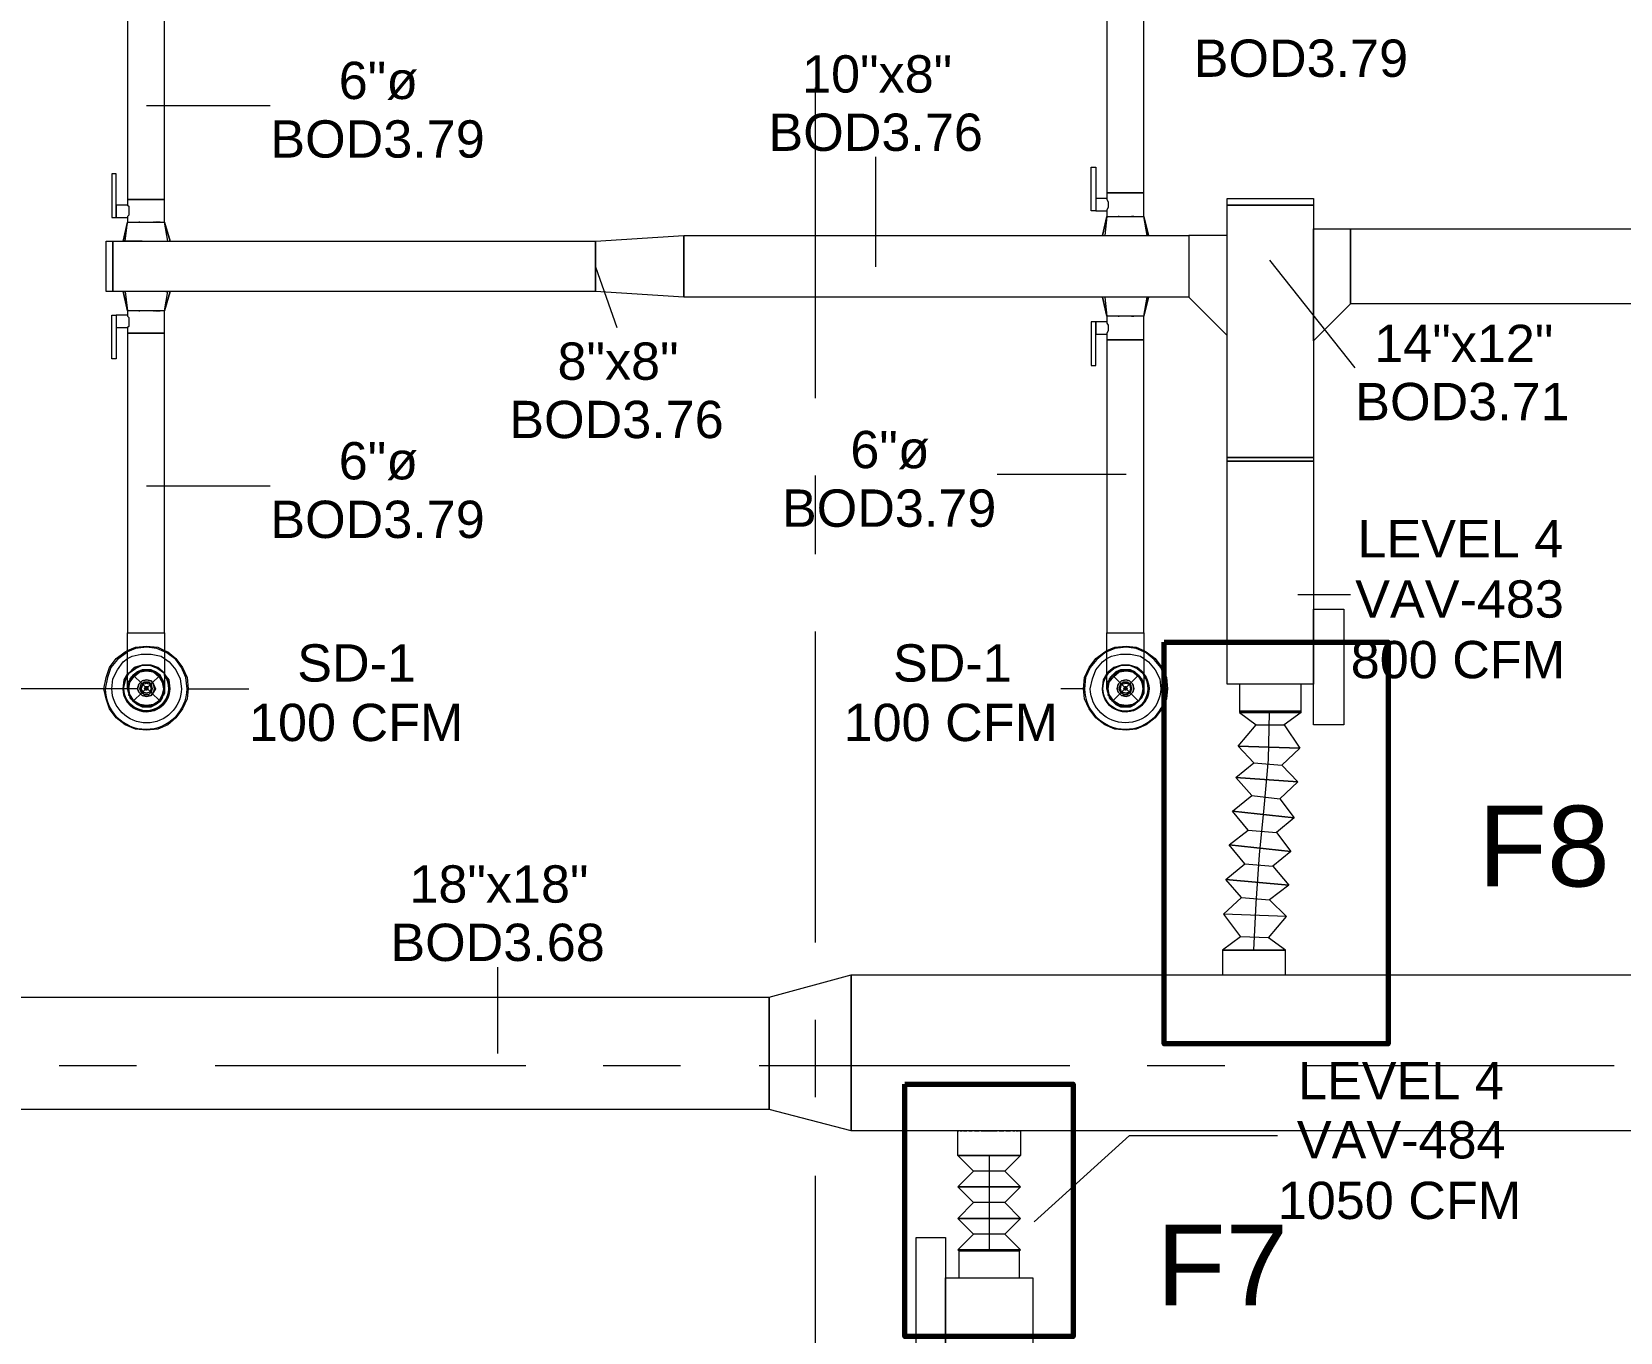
# Model space of a CAD drawing. Header units: metres. Extents: x 29 to 268, y -7 to 151.
# Drawn here: x 61.91 to 68.4, y 14.52 to 19.83 of the extents above; entities that cross this region are included whole.
import ezdxf

# ---------------------------------------------------------------- set-up
doc = ezdxf.new("R2010")
doc.units = ezdxf.units.M
doc.layers.add('HVAC - Ductos', color=5, linetype='Continuous', lineweight=50)
doc.layers.add('PDF2_Geometry', color=7, linetype='Continuous', true_color=0xaaaaaa)
doc.layers.add('PDF2_Text', color=7, linetype='Continuous')
doc.styles.add('PDF Arial-BoldMT-Identity-H', font='arial.ttf')
doc.styles.add('PDF Helvetica', font='')
doc.styles.get('PDF Helvetica').set_extended_font_data('Helvetica')

msp = doc.modelspace()

# ---------------------------------------------------------------- linework, layer by layer
at = {"layer": 'HVAC - Ductos', "lineweight": 0}
for points in [[(66.2996, 20.4603), (66.2996, 19.1724), (66.2996, 19.1494), (66.2538, 19.1494), (66.2538, 19.1449), (66.2538, 19.1403), (66.2538, 19.1357), (66.2538, 19.1311), (66.2538, 19.1219), (66.2538, 19.1174), (66.2538, 19.1128), (66.2538, 19.1036), (66.2538, 19.099), (66.2355, 19.099), (66.2355, 19.2778), (66.2538, 19.2778), (66.2538, 19.099), (66.2996, 19.099), (66.2996, 19.0761), (66.3042, 19.0761), (66.3088, 19.0761), (66.3226, 19.0761), (66.3363, 19.0761), (66.3547, 19.0761), (66.3776, 19.0761), (66.3959, 19.0761), (66.4142, 19.0761), (66.428, 19.0761), (66.4418, 19.0761), (66.4463, 19.0761), (66.4509, 19.0761), (66.4509, 19.1724), (66.4418, 19.1724), (66.428, 19.1724), (66.4142, 19.1724), (66.3959, 19.1724), (66.3776, 19.1724), (66.3547, 19.1724), (66.3363, 19.1724), (66.3226, 19.1724), (66.3088, 19.1724), (66.3042, 19.1724), (66.2996, 19.1724), (66.3042, 19.1724), (66.3088, 19.1724), (66.3226, 19.1724), (66.3363, 19.1724), (66.3547, 19.1724), (66.3776, 19.1724), (66.3959, 19.1724), (66.4142, 19.1724), (66.428, 19.1724), (66.4418, 19.1724), (66.4509, 19.1724), (66.4509, 20.4603)], [(62.3763, 19.5298), (62.8805, 19.5298)], [(65.3555, 18.8699), (65.3555, 19.3191)], [(62.358, 18.9753), (62.3534, 18.9753), (62.3396, 18.9753), (62.3305, 18.9753), (62.3259, 18.9753), (62.3213, 18.9753), (62.303, 18.9753), (62.2892, 18.9753), (62.2984, 19.0532), (62.303, 19.0532), (62.3075, 19.0532), (62.3213, 19.0532), (62.3396, 19.0532), (62.358, 19.0532), (62.3763, 19.0532), (62.3947, 19.0532), (62.4129, 19.0532), (62.4313, 19.0532), (62.4404, 19.0532), (62.445, 19.0532), (62.4496, 19.0532), (62.4496, 19.1449), (62.4404, 19.1449), (62.4313, 19.1449), (62.4129, 19.1449), (62.3947, 19.1449), (62.3763, 19.1449), (62.358, 19.1449), (62.3396, 19.1449), (62.3213, 19.1449), (62.3075, 19.1449), (62.303, 19.1449), (62.2984, 19.1449), (62.2984, 19.1219), (62.2525, 19.1219), (62.2525, 19.1174), (62.2525, 19.1128), (62.2525, 19.1036), (62.2525, 19.099), (62.2525, 19.0899), (62.2525, 19.0853), (62.2525, 19.0807), (62.2525, 19.0761), (62.2525, 19.0715), (62.2525, 19.2503), (62.2342, 19.2503), (62.2342, 19.0715), (62.2525, 19.0715), (62.2984, 19.0715), (62.2984, 19.0532)], [(66.2996, 19.1494), (66.2996, 19.1449), (66.3042, 19.1357), (66.3042, 19.1265), (66.3042, 19.1174), (66.3042, 19.1128), (66.2996, 19.1036), (66.2996, 19.099)], [(62.2984, 19.1219), (62.303, 19.1174), (62.303, 19.1128), (62.303, 19.1036), (62.303, 19.0945), (62.303, 19.0853), (62.303, 19.0807), (62.2984, 19.0761), (62.2984, 19.0715)], [(62.2801, 18.9753), (62.2984, 19.0532), (62.2801, 18.9753)], [(62.303, 19.0532), (62.303, 19.0532)], [(62.303, 19.0532), (62.303, 19.0532)], [(62.4496, 18.9753), (62.4588, 18.9753), (62.4634, 18.9753), (62.4496, 19.0532), (62.4725, 18.9753), (62.468, 18.9753), (62.4725, 18.9753), (62.4496, 19.0532)], [(66.2813, 18.9982), (66.2996, 19.0761), (66.2813, 18.9982)], [(66.2996, 19.0761), (66.2905, 18.9982), (66.2996, 18.9982)], [(66.3042, 19.0761), (66.3042, 19.0761)], [(66.3042, 19.0761), (66.3042, 19.0761)], [(66.4509, 18.9982), (66.46, 18.9982), (66.4646, 18.9982), (66.4692, 18.9982), (66.4509, 19.0761), (66.4692, 18.9982)], [(66.4646, 18.9982), (66.4509, 19.0761)], [(62.3625, 18.9753), (62.3855, 18.9753), (62.3901, 18.9753), (62.3947, 18.9753), (62.4084, 18.9753), (62.4175, 18.9753), (62.4221, 18.9753), (62.4313, 18.9753), (62.445, 18.9753)], [(64.2096, 18.9753), (64.5717, 18.9982)], [(64.2096, 18.7691), (64.2096, 18.9753)], [(64.5717, 18.9982), (64.5717, 18.7461)], [(66.2813, 18.9982), (66.2859, 18.9982)], [(66.2813, 18.9982), (66.2813, 18.9982)], [(66.3042, 18.9982), (66.3226, 18.9982)], [(66.3272, 18.9982), (66.3318, 18.9982), (66.3409, 18.9982), (66.3547, 18.9982), (66.3592, 18.9982), (66.3638, 18.9982), (66.3868, 18.9982), (66.3913, 18.9982), (66.3959, 18.9982), (66.4096, 18.9982), (66.4188, 18.9982), (66.4234, 18.9982), (66.428, 18.9982), (66.4463, 18.9982)], [(66.4692, 18.9982), (66.4692, 18.9982)], [(66.9642, 18.8974), (67.3126, 18.4573)], [(64.2096, 18.8699), (64.2967, 18.6223)], [(62.2525, 18.6682), (62.2525, 18.6636), (62.2525, 18.6591), (62.2525, 18.6499), (62.2525, 18.6453), (62.2525, 18.6407), (62.2525, 18.6315), (62.2525, 18.6269), (62.2525, 18.6223), (62.2984, 18.6223), (62.2984, 18.5994), (62.303, 18.5994), (62.3075, 18.5994), (62.3213, 18.5994), (62.3396, 18.5994), (62.358, 18.5994), (62.3763, 18.5994), (62.3947, 18.5994), (62.4129, 18.5994), (62.4313, 18.5994), (62.4404, 18.5994), (62.4496, 18.5994), (62.4496, 18.6911), (62.4634, 18.7691)], [(62.358, 18.7691), (62.3534, 18.7691), (62.3396, 18.7691), (62.3305, 18.7691), (62.3259, 18.7691), (62.3213, 18.7691), (62.303, 18.7691), (62.2892, 18.7691), (62.2846, 18.7691), (62.2801, 18.7691), (62.2846, 18.7691)], [(62.2801, 18.7691), (62.2984, 18.6911), (62.2801, 18.7691)], [(62.2892, 18.7691), (62.2984, 18.6911)], [(62.4175, 18.7691), (62.4084, 18.7691), (62.3947, 18.7691), (62.3901, 18.7691), (62.3855, 18.7691), (62.3625, 18.7691)], [(62.445, 18.7691), (62.4313, 18.7691), (62.4221, 18.7691), (62.4175, 18.7691), (62.4129, 18.7691)], [(62.468, 18.7691), (62.4725, 18.7691), (62.4496, 18.6911), (62.4725, 18.7691), (62.468, 18.7691), (62.4634, 18.7691), (62.4588, 18.7691), (62.4496, 18.7691)], [(62.4542, 18.7691), (62.4588, 18.7691)], [(64.5717, 18.7461), (64.2096, 18.7691)], [(62.4496, 18.6911), (62.445, 18.6911), (62.4404, 18.6911), (62.4313, 18.6911), (62.4129, 18.6911), (62.3947, 18.6911), (62.3763, 18.6911), (62.358, 18.6911), (62.3396, 18.6911), (62.3213, 18.6911), (62.3075, 18.6911), (62.303, 18.6911), (62.2984, 18.6911), (62.2984, 18.6728), (62.2525, 18.6728), (62.2525, 18.4941), (62.2342, 18.4941), (62.2342, 18.6728), (62.2525, 18.6728)], [(62.303, 18.6911), (62.303, 18.6911)], [(62.303, 18.6911), (62.303, 18.6911)], [(66.4509, 18.6682), (66.4463, 18.6682), (66.4418, 18.6682), (66.428, 18.6682), (66.4142, 18.6682), (66.3959, 18.6682), (66.3776, 18.6682), (66.3547, 18.6682), (66.3363, 18.6682), (66.3226, 18.6682), (66.3088, 18.6682), (66.3042, 18.6682), (66.2996, 18.6682), (66.2996, 18.6453), (66.2538, 18.6453), (66.2355, 18.6453), (66.2355, 18.4665), (66.2538, 18.4665), (66.2538, 18.6453), (66.2538, 18.6407), (66.2538, 18.6361), (66.2538, 18.6315), (66.2538, 18.6269), (66.2538, 18.6223), (66.2538, 18.6132), (66.2538, 18.6086), (66.2538, 18.604), (66.2538, 18.5994), (66.2538, 18.5949), (66.2996, 18.5949), (66.2996, 18.5719), (66.3042, 18.5719), (66.3088, 18.5719), (66.3226, 18.5719), (66.3363, 18.5719), (66.3547, 18.5719), (66.3776, 18.5719), (66.3959, 18.5719), (66.4142, 18.5719), (66.428, 18.5719), (66.4418, 18.5719), (66.4509, 18.5719), (66.4509, 18.6682), (66.4646, 18.7461)], [(66.2996, 18.7461), (66.2905, 18.7461), (66.2859, 18.7461), (66.2813, 18.7461)], [(66.2813, 18.7461), (66.2996, 18.6682), (66.2813, 18.7461)], [(66.2813, 18.7461), (66.2813, 18.7461)], [(66.2905, 18.7461), (66.2996, 18.6682)], [(66.3226, 18.7461), (66.3042, 18.7461)], [(66.4463, 18.7461), (66.428, 18.7461), (66.4234, 18.7461), (66.4188, 18.7461), (66.4096, 18.7461), (66.3959, 18.7461), (66.3913, 18.7461), (66.3868, 18.7461), (66.3638, 18.7461), (66.3592, 18.7461), (66.3547, 18.7461), (66.3409, 18.7461), (66.3318, 18.7461), (66.3272, 18.7461)], [(66.4692, 18.7461), (66.4509, 18.6682), (66.4692, 18.7461), (66.4646, 18.7461), (66.46, 18.7461), (66.4509, 18.7461)], [(66.4555, 18.7461), (66.4555, 18.7461)], [(66.4692, 18.7461), (66.4692, 18.7461)], [(62.2984, 18.6728), (62.2984, 18.6682), (62.303, 18.6636), (62.303, 18.6591), (62.303, 18.6499), (62.303, 18.6407), (62.303, 18.6315), (62.303, 18.6269), (62.2984, 18.6223)], [(66.2996, 18.6453), (66.2996, 18.6407), (66.3042, 18.6315), (66.3042, 18.6223), (66.3042, 18.6178), (66.3042, 18.6086), (66.2996, 18.5994), (66.2996, 18.5949)], [(66.3042, 18.6682), (66.3042, 18.6682)], [(66.3042, 18.6682), (66.3042, 18.6682)], [(62.3763, 17.9761), (62.8805, 17.9761)], [(66.3776, 18.0219), (65.8505, 18.0219)], [(67.0788, 17.5315), (67.2942, 17.5315)], [(62.2984, 17.1465), (62.2984, 17.1511), (62.2984, 17.1649), (62.2984, 17.1923), (62.2984, 17.229), (62.2984, 17.2749), (62.2984, 17.3253), (62.2984, 17.3757), (62.303, 17.3757), (62.3075, 17.3757), (62.3213, 17.3757), (62.3396, 17.3757), (62.358, 17.3757), (62.3763, 17.3757), (62.3947, 17.3757), (62.4129, 17.3757), (62.4313, 17.3757), (62.4404, 17.3757), (62.4496, 17.3757), (62.4496, 17.3436), (62.4496, 17.2886), (62.4496, 17.2427), (62.4496, 17.2015), (62.4496, 17.174), (62.4496, 17.1557), (62.4496, 17.1465), (62.4496, 17.1282), (62.4404, 17.1145), (62.4496, 17.1282), (62.4496, 17.1465), (62.4496, 17.1557), (62.4496, 17.1465)], [(66.2996, 17.1465), (66.2996, 17.1511), (66.2996, 17.1649), (66.2996, 17.1923), (66.2996, 17.229), (66.2996, 17.2749), (66.2996, 17.3253), (66.2996, 17.3757), (66.3042, 17.3757), (66.3088, 17.3757), (66.3226, 17.3757), (66.3363, 17.3757), (66.3547, 17.3757), (66.3776, 17.3757), (66.3959, 17.3757), (66.4142, 17.3757), (66.428, 17.3757), (66.4418, 17.3757), (66.4509, 17.3757), (66.4509, 17.3436), (66.4509, 17.2886), (66.4509, 17.2427), (66.4509, 17.2015), (66.4509, 17.174), (66.4509, 17.1557), (66.4509, 17.1465), (66.4509, 17.1282), (66.4418, 17.1145), (66.4509, 17.1282), (66.4509, 17.1465), (66.4509, 17.1557), (66.4509, 17.1465)], [(62.4496, 17.3023), (62.4634, 17.2977), (62.4955, 17.2703), (62.523, 17.2336), (62.5413, 17.1923), (62.5459, 17.1465), (62.5413, 17.1053), (62.523, 17.064), (62.4955, 17.0273), (62.4634, 16.9999), (62.4221, 16.9815), (62.3763, 16.9769), (62.3305, 16.9815), (62.2892, 16.9999), (62.2525, 17.0273), (62.2251, 17.064), (62.2113, 17.1053), (62.2021, 17.1465), (62.2113, 17.1923), (62.2251, 17.2336), (62.2525, 17.2703), (62.2892, 17.2977), (62.2984, 17.3023)], [(62.2984, 17.3023), (62.3305, 17.3161), (62.3763, 17.3207), (62.4221, 17.3161), (62.4496, 17.3023)], [(62.4496, 17.2977), (62.4175, 17.3115), (62.3763, 17.3161), (62.3305, 17.3115), (62.2984, 17.2977)], [(62.2984, 17.2703), (62.3167, 17.2795), (62.3534, 17.2886), (62.3947, 17.2886), (62.4359, 17.2795), (62.4496, 17.2703)], [(66.4509, 17.3023), (66.46, 17.2977), (66.4968, 17.2703), (66.5243, 17.2336), (66.5426, 17.1923), (66.5472, 17.1465), (66.5426, 17.1053), (66.5243, 17.064), (66.4968, 17.0273), (66.46, 16.9999), (66.4188, 16.9815), (66.3776, 16.9769), (66.3318, 16.9815), (66.2905, 16.9999), (66.2538, 17.0273), (66.2263, 17.064), (66.208, 17.1053), (66.2034, 17.1465), (66.208, 17.1923), (66.2263, 17.2336), (66.2538, 17.2703), (66.2905, 17.2977), (66.2996, 17.3023)], [(66.2996, 17.3023), (66.3318, 17.3161), (66.3776, 17.3207), (66.4188, 17.3161), (66.4509, 17.3023)], [(66.4509, 17.2977), (66.4188, 17.3115), (66.3776, 17.3161), (66.3318, 17.3115), (66.2996, 17.2977)], [(66.2996, 17.2703), (66.318, 17.2795), (66.3547, 17.2886), (66.3959, 17.2886), (66.4372, 17.2795), (66.4509, 17.2703)], [(62.303, 17.174), (62.303, 17.1786), (62.3075, 17.1786), (62.3213, 17.2015), (62.3075, 17.1877), (62.303, 17.1695), (62.2984, 17.1557)], [(62.4404, 17.1099), (62.4267, 17.0961), (62.4129, 17.0869), (62.3947, 17.0777), (62.3763, 17.0732), (62.358, 17.0777), (62.3396, 17.0869), (62.3213, 17.0961), (62.3121, 17.1099), (62.303, 17.1282), (62.303, 17.1465), (62.303, 17.1695), (62.3121, 17.1877), (62.3213, 17.2015), (62.3396, 17.2107), (62.358, 17.2199), (62.3763, 17.2244), (62.3947, 17.2199), (62.4129, 17.2107), (62.4267, 17.2015), (62.4404, 17.1877), (62.445, 17.1695), (62.4496, 17.1465), (62.445, 17.1282), (62.4404, 17.1099), (62.4404, 17.1145)], [(62.4496, 17.1557), (62.4496, 17.1695), (62.4404, 17.1877), (62.4313, 17.2015), (62.4129, 17.2153), (62.3947, 17.2244), (62.3763, 17.2244), (62.358, 17.2244), (62.3396, 17.2153), (62.3213, 17.2015), (62.3442, 17.2153), (62.3442, 17.2199), (62.3488, 17.2199)], [(62.3488, 17.2153), (62.3763, 17.2244), (62.3993, 17.2153)], [(62.4038, 17.2199), (62.4084, 17.2153), (62.4267, 17.2015), (62.4404, 17.1786)], [(62.4038, 17.2199), (62.4038, 17.2199)], [(66.3042, 17.174), (66.3042, 17.1786), (66.3088, 17.1786), (66.3226, 17.2015), (66.3088, 17.1877), (66.3042, 17.1695), (66.2996, 17.1557)], [(66.4418, 17.1099), (66.428, 17.0961), (66.4142, 17.0869), (66.3959, 17.0777), (66.3776, 17.0732), (66.3547, 17.0777), (66.3409, 17.0869), (66.3226, 17.0961), (66.3134, 17.1099), (66.3042, 17.1282), (66.3042, 17.1465), (66.3042, 17.1695), (66.3134, 17.1877), (66.3226, 17.2015), (66.3409, 17.2107), (66.3547, 17.2199), (66.3776, 17.2244), (66.3959, 17.2199), (66.4142, 17.2107), (66.428, 17.2015), (66.4418, 17.1877), (66.4463, 17.1695), (66.4509, 17.1465), (66.4463, 17.1282), (66.4418, 17.1099), (66.4418, 17.1145)], [(66.4509, 17.1557), (66.4509, 17.1695), (66.4418, 17.1877), (66.428, 17.2015), (66.4142, 17.2153), (66.3959, 17.2244), (66.3776, 17.2244), (66.3547, 17.2244), (66.3363, 17.2153), (66.3226, 17.2015), (66.3455, 17.2153), (66.3455, 17.2199), (66.3501, 17.2199)], [(66.3501, 17.2153), (66.3776, 17.2244), (66.4005, 17.2153)], [(66.4005, 17.2199), (66.4051, 17.2199), (66.4096, 17.2153)], [(66.4051, 17.2153), (66.428, 17.2015), (66.4418, 17.1786)], [(62.3396, 17.1465), (62.1013, 17.1465), (61.8629, 17.1465)], [(62.3075, 17.1236), (62.303, 17.1465), (62.3075, 17.174)], [(62.445, 17.1786), (62.445, 17.174), (62.4496, 17.1465), (62.445, 17.1236)], [(62.445, 17.1786), (62.445, 17.1786)], [(62.5459, 17.1465), (62.7934, 17.1465)], [(66.2034, 17.1465), (66.1118, 17.1465)], [(66.3088, 17.1236), (66.3042, 17.1465), (66.3088, 17.174)], [(66.4463, 17.1786), (66.4463, 17.174), (66.4509, 17.1465), (66.4463, 17.1236)], [(66.4463, 17.1786), (66.4463, 17.1786)], [(66.8405, 17.0503), (66.845, 17.0503), (66.8634, 17.0503), (66.8909, 17.0503), (66.9276, 17.0503), (66.9642, 17.0503), (67.0055, 17.0503), (67.0422, 17.0503), (67.0697, 17.0503), (67.088, 17.0503), (67.0926, 17.0503), (67.0926, 17.0548), (67.0834, 17.0548), (67.0697, 17.0548), (67.0422, 17.0548), (67.0055, 17.0548), (66.9642, 17.0548), (66.9276, 17.0548), (66.8909, 17.0548), (66.8634, 17.0548), (66.845, 17.0548), (66.8405, 17.0548), (66.845, 17.0548), (66.8634, 17.0548), (66.8909, 17.0548), (66.9276, 17.0548), (66.9642, 17.0548), (67.0055, 17.0548), (67.0422, 17.0548), (67.0697, 17.0548), (67.0834, 17.0548), (67.0926, 17.0548), (67.0926, 17.1649), (67.088, 17.1649), (67.0743, 17.1649), (67.0559, 17.1649), (67.0284, 17.1649), (67.0009, 17.1649), (66.9642, 17.1649), (66.9322, 17.1649), (66.9047, 17.1649), (66.8772, 17.1649), (66.8588, 17.1649), (66.845, 17.1649), (66.8405, 17.1649), (66.8405, 17.0548), (66.8405, 17.0503), (66.9092, 16.9999)], [(62.3075, 17.119), (62.303, 17.119), (62.303, 17.1236)], [(62.3442, 17.0823), (62.3213, 17.0961), (62.3075, 17.119)], [(62.3075, 17.1145), (62.3075, 17.1099)], [(62.3488, 17.0777), (62.3442, 17.0777), (62.3442, 17.0823)], [(62.3993, 17.0777), (62.3763, 17.0732), (62.3488, 17.0777)], [(62.4084, 17.0823), (62.4038, 17.0777)], [(62.4404, 17.119), (62.4267, 17.0961), (62.4084, 17.0823)], [(62.4129, 17.0823), (62.4129, 17.0823)], [(62.4129, 17.0823), (62.4129, 17.0823)], [(62.445, 17.1236), (62.445, 17.119)], [(66.3088, 17.119), (66.3042, 17.119), (66.3042, 17.1236)], [(66.3455, 17.0823), (66.3226, 17.0961), (66.3088, 17.119)], [(66.3088, 17.1145), (66.3088, 17.1099)], [(66.3501, 17.0777), (66.3455, 17.0777), (66.3455, 17.0823)], [(66.4005, 17.0777), (66.3776, 17.0732), (66.3501, 17.0777)], [(66.4096, 17.0823), (66.4051, 17.0777), (66.4005, 17.0777)], [(66.4418, 17.119), (66.428, 17.0961), (66.4051, 17.0823)], [(66.4463, 17.1236), (66.4463, 17.119)], [(67.0926, 17.0503), (67.088, 17.0503), (67.0697, 17.0503), (67.0422, 17.0503), (67.0055, 17.0503), (66.9642, 17.0503), (66.9276, 17.0503), (66.8909, 17.0503), (66.8634, 17.0503), (66.845, 17.0503), (66.8405, 17.0503), (67.0926, 17.0503), (67.0238, 16.9999), (67.088, 16.9036), (66.8359, 16.9127), (66.9092, 16.9999), (67.0238, 16.9999)], [(66.9001, 16.0786), (66.9092, 16.2711), (66.923, 16.4681), (66.9413, 16.6607), (66.9596, 16.8577), (66.9642, 17.0503)], [(66.9001, 16.844), (66.8359, 16.9127), (67.088, 16.9036), (67.0146, 16.8349), (67.0788, 16.7661), (66.8268, 16.7844), (66.9001, 16.844), (67.0146, 16.8349)], [(66.8909, 16.7111), (66.8268, 16.7844), (67.0788, 16.7661), (67.0055, 16.6973), (67.0651, 16.6195), (66.813, 16.6469), (66.8909, 16.7111), (67.0055, 16.6973)], [(66.8772, 16.569), (66.813, 16.6469), (67.0651, 16.6195), (66.9918, 16.5599), (67.0514, 16.4819), (66.7993, 16.5094), (66.8772, 16.569), (66.9918, 16.5599)], [(66.8634, 16.4315), (66.7993, 16.5094), (67.0514, 16.4819), (66.978, 16.4223), (67.0422, 16.3444), (66.7855, 16.3673), (66.8634, 16.4315), (66.978, 16.4223)], [(66.8496, 16.294), (66.7855, 16.3673), (67.0422, 16.3444), (66.9642, 16.2849), (67.033, 16.2161), (66.7763, 16.2253), (66.8496, 16.294), (66.9642, 16.2849)], [(67.0238, 15.9777), (67.0284, 15.9777), (67.0284, 16.0786), (66.7718, 16.0786), (67.0284, 16.0786), (66.9596, 16.129), (67.033, 16.2161), (66.7763, 16.2253), (66.845, 16.1336)], [(66.9596, 16.129), (66.845, 16.1336), (66.7718, 16.0786), (66.7718, 15.9777), (66.7763, 15.9777)], [(63.8109, 15.6569), (63.8109, 16.0099)], [(66.7809, 15.9777), (66.7855, 15.9777), (66.7901, 15.9777)], [(66.7947, 15.9777), (66.8038, 15.9777), (66.8084, 15.9777)], [(66.8176, 15.9777), (66.8222, 15.9777), (66.8313, 15.9777)], [(66.8405, 15.9777), (66.845, 15.9777), (66.8588, 15.9777)], [(66.868, 15.9777), (66.8726, 15.9777), (66.9001, 15.9777), (66.9276, 15.9777), (66.9322, 15.9777)], [(66.9413, 15.9777), (66.9551, 15.9777), (66.9596, 15.9777)], [(66.9688, 15.9777), (66.978, 15.9777), (66.9872, 15.9777)], [(66.9964, 15.9777), (67.0009, 15.9777), (67.0055, 15.9777)], [(67.01, 15.9777), (67.0146, 15.9777), (67.0192, 15.9777)], [(65.8826, 15.1757), (65.9468, 15.1115), (65.6901, 15.1115), (65.7542, 15.1757), (65.6901, 15.2398), (65.9468, 15.2398), (65.6901, 15.2398), (65.6901, 15.3407), (65.6947, 15.3407)], [(65.6993, 15.3407), (65.7038, 15.3407), (65.7084, 15.3407)], [(65.713, 15.3407), (65.7176, 15.3407), (65.7267, 15.3407)], [(65.7359, 15.3407), (65.7404, 15.3407), (65.7496, 15.3407)], [(65.9422, 15.3407), (65.9468, 15.3407), (65.9468, 15.2398), (65.8826, 15.1757), (65.7542, 15.1757)], [(65.7588, 15.3407), (65.7634, 15.3407), (65.7772, 15.3407)], [(65.7863, 15.3407), (65.7909, 15.3407), (65.8184, 15.3407), (65.8459, 15.3407), (65.8505, 15.3407)], [(65.8596, 15.3407), (65.8734, 15.3407), (65.878, 15.3407)], [(65.8872, 15.3407), (65.8963, 15.3407), (65.9055, 15.3407)], [(65.9146, 15.3407), (65.9192, 15.3407), (65.9238, 15.3407)], [(65.9284, 15.3407), (65.933, 15.3407), (65.9376, 15.3407)], [(66.0018, 14.9694), (66.3913, 15.3223), (66.9964, 15.3223)], [(65.8184, 15.2398), (65.8184, 15.1115), (65.8184, 14.9831), (65.8184, 14.8548)], [(65.8826, 15.0473), (65.9468, 14.9831), (65.6901, 14.9831), (65.7542, 15.0473), (65.6901, 15.1115), (65.9468, 15.1115), (65.8826, 15.0473), (65.7542, 15.0473)], [(65.8826, 14.919), (65.9468, 14.8548), (65.6901, 14.8548), (65.7542, 14.919), (65.6901, 14.9831), (65.9468, 14.9831), (65.8826, 14.919), (65.7542, 14.919)], [(65.9468, 14.8548), (65.9376, 14.8548), (65.9238, 14.8548), (65.8918, 14.8548), (65.8596, 14.8548), (65.8184, 14.8548), (65.7817, 14.8548), (65.745, 14.8548), (65.7176, 14.8548), (65.6993, 14.8548), (65.6901, 14.8548)]]:
    msp.add_lwpolyline(points, dxfattribs=at)
for points in [[(62.2984, 19.1449), (62.303, 19.1449), (62.3075, 19.1449), (62.3213, 19.1449), (62.3396, 19.1449), (62.358, 19.1449), (62.3763, 19.1449), (62.3947, 19.1449), (62.4129, 19.1449), (62.4313, 19.1449), (62.4404, 19.1449), (62.4496, 19.1449), (62.4496, 20.3274), (62.4404, 20.3274), (62.4313, 20.3274), (62.4129, 20.3274), (62.3947, 20.3274), (62.3763, 20.3274), (62.358, 20.3274), (62.3396, 20.3274), (62.3213, 20.3274), (62.3075, 20.3274), (62.303, 20.3274), (62.2984, 20.3274)], [(67.143, 19.1219), (66.7901, 19.1219), (66.7901, 19.1494), (67.143, 19.1494)], [(67.143, 19.1219), (67.143, 18.0907), (66.7901, 18.0907), (66.7901, 19.1219)], [(62.3488, 19.0532), (62.3442, 19.0532)], [(62.4084, 19.0532), (62.4038, 19.0532)], [(62.4313, 19.0532), (62.4129, 19.0532)], [(66.3501, 19.0761), (66.3455, 19.0761)], [(66.4096, 19.0761), (66.4051, 19.0761), (66.4005, 19.0761), (66.4051, 19.0761)], [(67.2942, 18.7186), (67.143, 18.5673), (67.143, 19.0257), (67.2942, 19.0257)], [(71.786, 18.7186), (67.2942, 18.7186), (67.2942, 19.0257), (71.786, 19.0257)], [(62.2113, 18.7691), (62.2113, 18.9753), (62.2388, 18.9753), (62.2388, 18.7691)], [(64.2096, 18.7691), (62.2388, 18.7691), (62.2388, 18.9753), (64.2096, 18.9753)], [(62.2801, 18.9753), (62.2846, 18.9753)], [(64.5717, 18.9982), (66.6342, 18.9982), (66.6342, 18.7461), (64.5717, 18.7461)], [(66.6342, 18.9982), (66.6342, 18.7461), (66.7901, 18.5903), (66.7901, 18.9982)], [(62.3442, 18.6911), (62.3488, 18.6911)], [(62.4038, 18.6911), (62.4084, 18.6911)], [(62.4129, 18.6911), (62.4313, 18.6911)], [(66.3455, 18.6682), (66.3501, 18.6682)], [(66.4005, 18.6682), (66.4051, 18.6682), (66.4096, 18.6682), (66.4051, 18.6682)], [(62.4496, 18.5994), (62.4404, 18.5994), (62.4313, 18.5994), (62.4129, 18.5994), (62.3947, 18.5994), (62.3763, 18.5994), (62.358, 18.5994), (62.3396, 18.5994), (62.3213, 18.5994), (62.3075, 18.5994), (62.303, 18.5994), (62.2984, 18.5994), (62.2984, 17.3757), (62.303, 17.3757), (62.3075, 17.3757), (62.3213, 17.3757), (62.3396, 17.3757), (62.358, 17.3757), (62.3763, 17.3757), (62.3947, 17.3757), (62.4129, 17.3757), (62.4313, 17.3757), (62.4404, 17.3757), (62.4496, 17.3757)], [(66.4509, 18.5719), (66.4418, 18.5719), (66.428, 18.5719), (66.4142, 18.5719), (66.3959, 18.5719), (66.3776, 18.5719), (66.3547, 18.5719), (66.3363, 18.5719), (66.3226, 18.5719), (66.3088, 18.5719), (66.3042, 18.5719), (66.2996, 18.5719), (66.2996, 17.3757), (66.3042, 17.3757), (66.3088, 17.3757), (66.3226, 17.3757), (66.3363, 17.3757), (66.3547, 17.3757), (66.3776, 17.3757), (66.3959, 17.3757), (66.4142, 17.3757), (66.428, 17.3757), (66.4418, 17.3757), (66.4509, 17.3757)], [(66.7901, 18.0769), (66.7901, 18.0907), (67.143, 18.0907), (67.143, 18.0769)], [(66.7901, 17.1649), (66.7901, 18.0769), (67.143, 18.0769), (67.143, 17.1649)], [(67.2668, 16.9999), (67.143, 16.9999), (67.143, 17.4719), (67.2668, 17.4719)], [(62.2984, 17.2061), (62.2846, 17.1832), (62.2801, 17.1465), (62.2846, 17.1832)], [(62.2984, 17.2015), (62.303, 17.2107), (62.3305, 17.229), (62.358, 17.2427), (62.3901, 17.2427), (62.4221, 17.229), (62.4496, 17.2107), (62.4221, 17.2336), (62.3947, 17.2427), (62.358, 17.2427), (62.3259, 17.2336), (62.303, 17.2107), (62.2984, 17.2061), (62.303, 17.2107)], [(62.4496, 17.2107), (62.4221, 17.229), (62.3901, 17.2427), (62.358, 17.2427), (62.3305, 17.229), (62.303, 17.2107), (62.3259, 17.2336), (62.358, 17.2427), (62.3947, 17.2427), (62.4221, 17.2336), (62.4496, 17.2107), (62.4496, 17.2061), (62.4496, 17.2107), (62.4496, 17.2015)], [(62.4404, 17.1236), (62.4267, 17.0961), (62.4038, 17.0823), (62.3763, 17.0777), (62.3488, 17.0823), (62.3259, 17.0961), (62.3075, 17.1236), (62.303, 17.1465), (62.3075, 17.174), (62.3259, 17.1969), (62.3488, 17.2153), (62.3763, 17.2199), (62.4038, 17.2153), (62.4267, 17.1969), (62.4404, 17.174), (62.445, 17.1465)], [(66.2996, 17.2061), (66.2859, 17.1832), (66.2813, 17.1465), (66.2859, 17.1832)], [(66.2996, 17.2107), (66.3272, 17.2336), (66.3592, 17.2427), (66.3913, 17.2427), (66.4234, 17.2336), (66.4509, 17.2107), (66.4509, 17.2061), (66.4509, 17.2107), (66.4234, 17.2336), (66.3913, 17.2427), (66.3592, 17.2427), (66.3272, 17.2336), (66.2996, 17.2107), (66.2996, 17.2061)], [(66.4463, 17.2107), (66.4234, 17.229), (66.3913, 17.2427), (66.3592, 17.2427), (66.3272, 17.229), (66.3042, 17.2107), (66.2996, 17.2015), (66.3042, 17.2107), (66.3272, 17.229), (66.3592, 17.2427), (66.3913, 17.2427), (66.4234, 17.229), (66.4463, 17.2107), (66.4509, 17.2015)], [(66.4418, 17.1236), (66.428, 17.0961), (66.4051, 17.0823), (66.3776, 17.0777), (66.3501, 17.0823), (66.3272, 17.0961), (66.3088, 17.1236), (66.3042, 17.1465), (66.3088, 17.174), (66.3272, 17.1969), (66.3501, 17.2153), (66.3776, 17.2199), (66.4051, 17.2153), (66.428, 17.1969), (66.4418, 17.174), (66.4463, 17.1465)], [(62.2984, 17.1557), (62.2984, 17.1465), (62.303, 17.1282), (62.3075, 17.1145), (62.303, 17.1282), (62.2984, 17.1465)], [(62.358, 17.1786), (62.3442, 17.1649), (62.3396, 17.1465), (62.3442, 17.1649), (62.358, 17.1786), (62.3763, 17.1832), (62.3947, 17.1786), (62.4038, 17.1649), (62.4129, 17.1465), (62.4038, 17.1327), (62.3947, 17.119), (62.3763, 17.1145), (62.358, 17.119), (62.3442, 17.1327), (62.3396, 17.1465), (62.3442, 17.1327), (62.358, 17.119), (62.3763, 17.1145), (62.3947, 17.119), (62.4038, 17.1327), (62.4084, 17.1465), (62.4038, 17.1649), (62.3947, 17.1786), (62.3763, 17.1832)], [(62.3534, 17.1649), (62.3488, 17.1465), (62.3534, 17.1649), (62.3671, 17.174), (62.3855, 17.174), (62.3947, 17.1649), (62.3993, 17.1465), (62.3947, 17.1649), (62.3855, 17.174), (62.3671, 17.174)], [(62.3947, 17.1327), (62.3993, 17.1465), (62.3947, 17.1327), (62.3855, 17.1236), (62.3671, 17.1236), (62.3534, 17.1327), (62.3488, 17.1465), (62.3534, 17.1327), (62.3671, 17.1236), (62.3855, 17.1236)], [(62.3901, 17.1327), (62.3763, 17.1282), (62.3625, 17.1327), (62.3534, 17.1465), (62.3625, 17.1649), (62.3763, 17.1695), (62.3901, 17.1649), (62.3947, 17.1465)], [(62.3763, 17.1419), (62.3809, 17.1465), (62.3809, 17.1419), (62.3717, 17.1419), (62.3671, 17.1465), (62.3717, 17.1557), (62.3809, 17.1557), (62.3809, 17.1465), (62.3763, 17.1511), (62.3717, 17.1511), (62.3717, 17.1465), (62.3717, 17.1419)], [(66.2996, 17.1557), (66.2996, 17.1465), (66.3042, 17.1282), (66.3088, 17.1145), (66.3042, 17.1282), (66.2996, 17.1465)], [(66.3455, 17.1649), (66.3409, 17.1465), (66.3455, 17.1649), (66.3592, 17.1786), (66.3776, 17.1832), (66.3913, 17.1786), (66.4051, 17.1649), (66.4096, 17.1465), (66.4051, 17.1649), (66.3913, 17.1786), (66.3776, 17.1832), (66.3592, 17.1786)], [(66.4051, 17.1327), (66.4096, 17.1465), (66.4051, 17.1327), (66.3913, 17.119), (66.3776, 17.1145), (66.3592, 17.119), (66.3455, 17.1327), (66.3409, 17.1465), (66.3455, 17.1327), (66.3592, 17.119), (66.3776, 17.1145), (66.3913, 17.119)], [(66.3547, 17.1649), (66.3501, 17.1465), (66.3547, 17.1649), (66.3684, 17.174), (66.3822, 17.174), (66.3959, 17.1649), (66.4005, 17.1465), (66.3959, 17.1649), (66.3822, 17.174), (66.3684, 17.174)], [(66.3959, 17.1327), (66.4005, 17.1465), (66.3959, 17.1327), (66.3822, 17.1236), (66.3684, 17.1236), (66.3547, 17.1327), (66.3501, 17.1465), (66.3547, 17.1327), (66.3684, 17.1236), (66.3822, 17.1236)], [(66.3913, 17.1327), (66.3776, 17.1282), (66.3592, 17.1327), (66.3547, 17.1465), (66.3592, 17.1649), (66.3776, 17.1695), (66.3913, 17.1649), (66.3959, 17.1465)], [(66.373, 17.1511), (66.3684, 17.1465), (66.373, 17.1557), (66.3776, 17.1557), (66.3822, 17.1465), (66.3776, 17.1511)], [(66.3776, 17.1419), (66.3822, 17.1465), (66.3776, 17.1419), (66.373, 17.1419), (66.3684, 17.1465), (66.373, 17.1419)], [(62.3075, 17.1099), (62.3213, 17.0961), (62.3396, 17.0823), (62.358, 17.0732), (62.3763, 17.0732), (62.3947, 17.0732), (62.4129, 17.0823), (62.4313, 17.0961), (62.4404, 17.1099), (62.4313, 17.0961), (62.4129, 17.0823), (62.3947, 17.0732), (62.3763, 17.0732), (62.358, 17.0732), (62.3396, 17.0823), (62.3213, 17.0961)], [(66.3088, 17.1099), (66.3226, 17.0961), (66.3363, 17.0823), (66.3547, 17.0732), (66.3776, 17.0732), (66.3959, 17.0732), (66.4142, 17.0823), (66.428, 17.0961), (66.4418, 17.1099), (66.428, 17.0961), (66.4142, 17.0823), (66.3959, 17.0732), (66.3776, 17.0732), (66.3547, 17.0732), (66.3363, 17.0823), (66.3226, 17.0961)], [(66.8405, 17.0548), (66.845, 17.0548), (66.8588, 17.0548), (66.8772, 17.0548), (66.9047, 17.0548), (66.9322, 17.0548), (66.9642, 17.0548), (67.0009, 17.0548), (67.0284, 17.0548), (67.0559, 17.0548), (67.0743, 17.0548), (67.088, 17.0548), (67.0926, 17.0548), (67.088, 17.0548), (67.0743, 17.0548), (67.0559, 17.0548), (67.0284, 17.0548), (67.0009, 17.0548), (66.9642, 17.0548), (66.9322, 17.0548), (66.9047, 17.0548), (66.8772, 17.0548), (66.8588, 17.0548), (66.845, 17.0548)], [(66.9001, 16.0786), (66.868, 16.0786), (66.8359, 16.0786), (66.813, 16.0786), (66.7901, 16.0786), (66.7763, 16.0786), (66.7718, 16.0786), (66.7763, 16.0786), (66.7901, 16.0786), (66.813, 16.0786), (66.8359, 16.0786), (66.868, 16.0786), (66.9001, 16.0786), (66.9322, 16.0786), (66.9642, 16.0786), (66.9918, 16.0786), (67.01, 16.0786), (67.0238, 16.0786), (67.0284, 16.0786), (67.0238, 16.0786), (67.01, 16.0786), (66.9918, 16.0786), (66.9642, 16.0786), (66.9322, 16.0786)], [(65.2547, 15.3407), (64.92, 15.4277), (64.92, 15.8861), (65.2547, 15.9777)], [(65.2547, 15.9777), (74.1281, 15.9777), (74.1281, 15.3407), (65.2547, 15.3407)], [(59.5071, 15.8861), (64.92, 15.8861), (64.92, 15.4277), (59.5071, 15.4277)], [(65.8184, 15.2398), (65.8505, 15.2398), (65.8826, 15.2398), (65.91, 15.2398), (65.9284, 15.2398), (65.9422, 15.2398), (65.9468, 15.2398), (65.9422, 15.2398), (65.9284, 15.2398), (65.91, 15.2398), (65.8826, 15.2398), (65.8505, 15.2398), (65.8184, 15.2398), (65.7863, 15.2398), (65.7542, 15.2398), (65.7313, 15.2398), (65.7084, 15.2398), (65.6947, 15.2398), (65.6901, 15.2398), (65.6947, 15.2398), (65.7084, 15.2398), (65.7313, 15.2398), (65.7542, 15.2398), (65.7863, 15.2398)], [(65.5205, 14.9053), (65.6396, 14.9053), (65.6396, 14.4377), (65.5205, 14.4377)], [(65.9422, 14.8503), (65.9376, 14.8503), (65.9192, 14.8503), (65.8918, 14.8503), (65.8596, 14.8503), (65.8184, 14.8503), (65.7817, 14.8503), (65.745, 14.8503), (65.7176, 14.8503), (65.6993, 14.8503), (65.6947, 14.8503), (65.6947, 14.7403), (65.6993, 14.7403), (65.7084, 14.7403), (65.7313, 14.7403), (65.7542, 14.7403), (65.7863, 14.7403), (65.8184, 14.7403), (65.8505, 14.7403), (65.8826, 14.7403), (65.9055, 14.7403), (65.9284, 14.7403), (65.9422, 14.7403), (65.9422, 14.8503), (65.9468, 14.8548), (65.9376, 14.8548), (65.9238, 14.8548), (65.8918, 14.8548), (65.8596, 14.8548), (65.8184, 14.8548), (65.7817, 14.8548), (65.745, 14.8548), (65.7176, 14.8548), (65.6993, 14.8548), (65.6901, 14.8548), (65.6947, 14.8503), (65.6993, 14.8503), (65.7176, 14.8503), (65.745, 14.8503), (65.7817, 14.8503), (65.8184, 14.8503), (65.8596, 14.8503), (65.8918, 14.8503), (65.9192, 14.8503), (65.9376, 14.8503)], [(65.9422, 14.8503), (65.9284, 14.8503), (65.9055, 14.8503), (65.8826, 14.8503), (65.8505, 14.8503), (65.8184, 14.8503), (65.7863, 14.8503), (65.7542, 14.8503), (65.7313, 14.8503), (65.7084, 14.8503), (65.6993, 14.8503), (65.6947, 14.8503), (65.6993, 14.8503), (65.7084, 14.8503), (65.7313, 14.8503), (65.7542, 14.8503), (65.7863, 14.8503), (65.8184, 14.8503), (65.8505, 14.8503), (65.8826, 14.8503), (65.9055, 14.8503), (65.9284, 14.8503)], [(65.9972, 14.7403), (65.9972, 12.9161), (65.6396, 12.9161), (65.6396, 14.7403)]]:
    msp.add_lwpolyline(points, close=True, dxfattribs=at)
for points in [[(62.2984, 17.2977), (62.2938, 17.2932), (62.2571, 17.2657), (62.2297, 17.2336), (62.2159, 17.1923), (62.2067, 17.1465, 0.986366), (62.5413, 17.1465), (62.5367, 17.1923), (62.5184, 17.2336), (62.4955, 17.2657), (62.4588, 17.2932), (62.4496, 17.2977)], [(62.4496, 17.2703), (62.468, 17.2565), (62.4955, 17.2244), (62.5138, 17.1877), (62.5184, 17.1465, -0.980533), (62.2342, 17.1465), (62.2388, 17.1877), (62.2571, 17.2244), (62.2801, 17.2565), (62.2984, 17.2703)], [(66.2996, 17.2977), (66.2905, 17.2932), (66.2584, 17.2657), (66.2309, 17.2336), (66.2126, 17.1923), (66.208, 17.1465, 0.986365), (66.5426, 17.1465), (66.538, 17.1923), (66.5197, 17.2336), (66.4922, 17.2657), (66.46, 17.2932), (66.4509, 17.2977)], [(66.4509, 17.2703), (66.4692, 17.2565), (66.4968, 17.2244), (66.5151, 17.1877), (66.5197, 17.1465, -0.962311), (66.2309, 17.1465), (66.2401, 17.1877), (66.2538, 17.2244), (66.2813, 17.2565), (66.2996, 17.2703)]]:
    msp.add_lwpolyline(points, format="xyb", dxfattribs=at)
for points in [[(62.2801, 17.1465, 1.353401), (62.4496, 17.2015), (62.4634, 17.1786), (62.468, 17.1465, -1.326295), (62.2984, 17.2015), (62.2892, 17.1786), (62.2801, 17.1465, 0.971356), (62.4725, 17.1465), (62.468, 17.1832), (62.4496, 17.2061, -1.407621)], [(66.2813, 17.1465, 1.352708), (66.4509, 17.2015), (66.4646, 17.1786), (66.4692, 17.1465, -1.352708), (66.2996, 17.2015), (66.2859, 17.1786), (66.2813, 17.1465, 0.96328), (66.4738, 17.1465), (66.4646, 17.1832), (66.4509, 17.2061, -1.406936)]]:
    msp.add_lwpolyline(points, format="xyb", close=True, dxfattribs=at)
at = {"layer": 'PDF2_Geometry', "lineweight": 0}
for points in [[(65.108, 19.6032), (65.108, 18.3336)], [(65.108, 18.0173), (65.108, 17.6965)], [(65.108, 17.3803), (65.108, 16.1107)], [(65.108, 15.7944), (65.108, 15.4781)], [(62.335, 15.6065), (62.0188, 15.6065)], [(63.9255, 15.6065), (62.6559, 15.6065)], [(64.558, 15.6065), (64.2417, 15.6065)], [(66.1484, 15.6065), (64.8788, 15.6065)], [(66.7809, 15.6065), (66.4646, 15.6065)], [(68.3714, 15.6065), (67.1018, 15.6065)], [(65.108, 15.1573), (65.108, 13.8877)]]:
    msp.add_lwpolyline(points, dxfattribs=at)
at = {"layer": 'PDF2_Geometry', "color": 232, "lineweight": 70, "true_color": 0xe91e64}
for points in [[(66.5331, 17.3372), (67.4486, 17.3372), (67.4486, 15.6963), (66.5331, 15.6963)], [(65.4743, 15.5317), (66.1621, 15.5317), (66.1621, 14.5004), (65.4743, 14.5004)]]:
    msp.add_lwpolyline(points, close=True, dxfattribs=at)
at = {"layer": 'PDF2_Geometry', "color": 8, "lineweight": 0, "true_color": 0x808080}
for points in [[(62.4359, 17.1923), (62.3993, 17.2199), (62.3534, 17.2199), (62.3121, 17.1923), (62.2984, 17.1465), (62.3121, 17.1053), (62.3534, 17.0777), (62.3993, 17.0777), (62.4359, 17.1053), (62.4496, 17.1465)], [(66.4372, 17.1923), (66.4005, 17.2199), (66.3501, 17.2199), (66.3134, 17.1923), (66.2996, 17.1465), (66.3134, 17.1053), (66.3501, 17.0777), (66.4005, 17.0777), (66.4372, 17.1053), (66.4509, 17.1465)]]:
    msp.add_lwpolyline(points, close=True, dxfattribs=at)
for points in [[(62.3213, 17.2015), (62.4313, 17.0961)], [(62.4313, 17.2015), (62.3213, 17.0961)], [(66.3226, 17.2015), (66.428, 17.0961)], [(66.428, 17.2015), (66.3226, 17.0961)]]:
    msp.add_lwpolyline(points, dxfattribs=at)

# ---------------------------------------------------------------- texts
at = {"layer": 'PDF2_Text', "lineweight": 0, "char_height": 0.15247, "attachment_point": 4, "style": 'PDF Helvetica'}
for s, insert in [('BOD3.79', (66.6539, 19.7215)), ('10"x8"', (65.0542, 19.6573)), ('6"ø', (63.1612, 19.6298)), ('BOD3.79', (62.8817, 19.3915)), ('BOD3.76', (64.9167, 19.419)), ('14"x12"', (67.3918, 18.5573)), ('8"x8"', (64.055, 18.4839)), ('BOD3.71', (67.3139, 18.3189)), ('BOD3.76', (63.8579, 18.2456)), ('6"ø', (65.2513, 18.1218)), ('6"ø', (63.1612, 18.076)), ('BOD3.79', (62.8817, 17.8376)), ('BOD3.79', (64.9717, 17.8835)), ('LEVEL 4', (67.3231, 17.7597)), ('VAV-483', (67.3139, 17.5122)), ('SD-1', (62.9916, 17.251)), ('SD-1', (65.4255, 17.251)), ('800 CFM', (67.2956, 17.2647)), ('100 CFM', (62.7945, 17.008)), ('100 CFM', (65.2238, 17.008)), ('18"x18"', (63.45, 16.348)), ('BOD3.68', (63.3721, 16.1096)), ('LEVEL 4', (67.0801, 15.5459)), ('VAV-484', (67.0755, 15.303)), ('1050 CFM', (66.9976, 15.0555))]:
    msp.add_mtext(s, dxfattribs=dict(at, insert=insert))
at = {"layer": 'PDF2_Text', "color": 232, "lineweight": 70, "true_color": 0xe91e64, "char_height": 0.33001, "attachment_point": 4, "style": 'PDF Arial-BoldMT-Identity-H'}
for s, insert in [('F8', (67.8158, 16.5016)), ('F7', (66.5019, 14.7928))]:
    msp.add_mtext(s, dxfattribs=dict(at, insert=insert))

doc.saveas('drawing.dxf')
